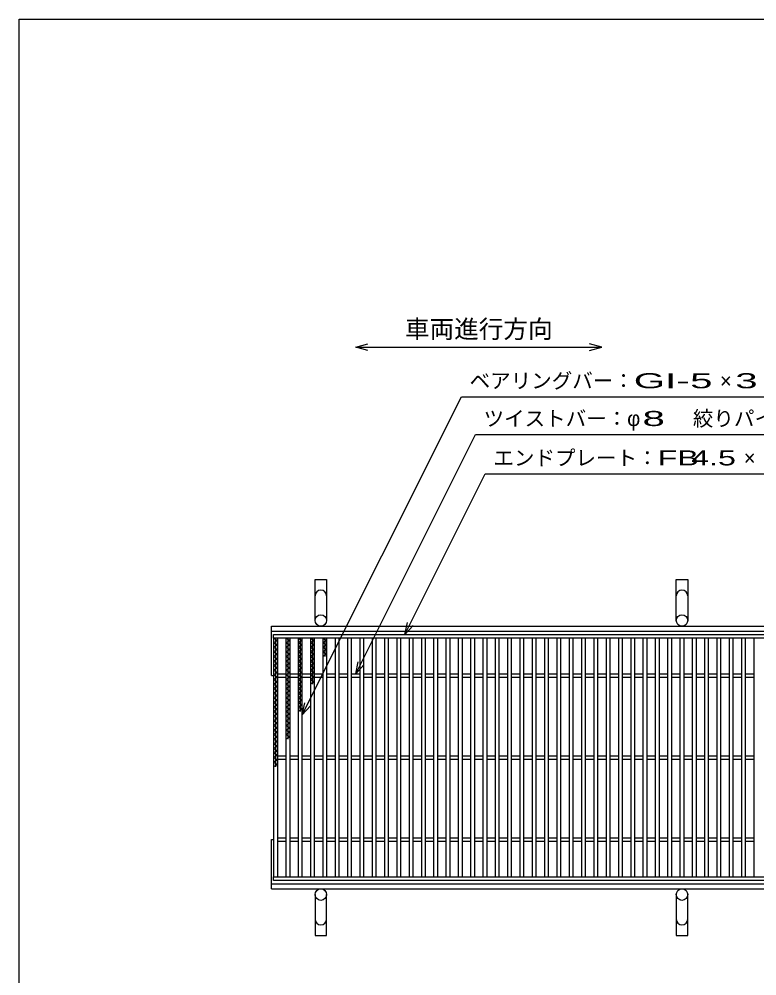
# Model space of a CAD drawing. Units: millimetres, scale not verified. Extents: x -1820 to 1736, y -1282 to 1048.
# Drawn here: x -1724 to -825, y -117 to 1048 of the extents above; entities that cross this region are included whole.
import ezdxf
from ezdxf.enums import TextEntityAlignment as Align

# ---------------------------------------------------------------- set-up
doc = ezdxf.new("R2010")
doc.units = ezdxf.units.MM
doc.header["$LTSCALE"] = 10
for name, color, linetype, lineweight in [('0_2', 150, 'Continuous', 25), ('16', 3, 'Continuous', 25), ('19', 6, 'Continuous', 25), ('22', 4, 'Continuous', 25)]:
    doc.layers.add(name, color=color, linetype=linetype, lineweight=lineweight)
doc.styles.add('ベクトル', font='')
doc.styles.get('ベクトル').set_extended_font_data('ベクトル')

msp = doc.modelspace()

# ---------------------------------------------------------------- linework, layer by layer
at = {"layer": '0_2'}
for p, q in [((-1724, -1151.5), (-1724, 1048.5)), ((-1724, 1048.5), (1736, 1048.5))]:
    msp.add_line(p, q, dxfattribs=at)
at = {"layer": '16'}
for p, q in [((-1414, 299), (-419, 299)), ((-1414, 294.5), (-1414, 299)), ((-419, 294.5), (-1414, 294.5)), ((-1414, 294.5), (-1414, 3.5)), ((-1409, 294.5), (-1414, 294.5)), ((-1414, 294.5), (-1409, 291.7)), ((-1409, 291.7), (-1414, 288.9)), ((-1411.5, 294.5), (-1411.5, 137.7)), ((-1409, 3.5), (-1409, 294.5)), ((-1399, 294.5), (-1399, 3.5)), ((-1394, 294.5), (-1399, 294.5)), ((-1399, 294.5), (-1394, 291.7)), ((-1394, 291.7), (-1399, 288.9)), ((-1396.5, 294.5), (-1396.5, 171.3)), ((-1394, 3.5), (-1394, 294.5)), ((-1384, 294.5), (-1384, 3.5)), ((-1379, 294.5), (-1384, 294.5)), ((-1384, 294.5), (-1379, 291.7)), ((-1379, 291.7), (-1384, 288.9)), ((-1381.5, 294.5), (-1381.5, 204.9)), ((-1379, 3.5), (-1379, 294.5)), ((-1369, 294.5), (-1369, 3.5)), ((-1364, 294.5), (-1369, 294.5)), ((-1369, 294.5), (-1364, 291.7)), ((-1364, 291.7), (-1369, 288.9)), ((-1366.5, 294.5), (-1366.5, 238.5)), ((-1364, 3.5), (-1364, 294.5)), ((-1354, 294.5), (-1354, 3.5)), ((-1349, 294.5), (-1354, 294.5)), ((-1354, 294.5), (-1349, 291.7)), ((-1349, 291.7), (-1354, 288.9)), ((-1351.5, 294.5), (-1351.5, 272.1)), ((-1349, 3.5), (-1349, 294.5)), ((-1339, 294.5), (-1339, 3.5)), ((-1334, 294.5), (-1339, 294.5)), ((-1334, 3.5), (-1334, 294.5)), ((-1324, 294.5), (-1324, 3.5)), ((-1319, 294.5), (-1324, 294.5)), ((-1319, 3.5), (-1319, 294.5)), ((-1309, 294.5), (-1309, 3.5)), ((-1304, 294.5), (-1309, 294.5)), ((-1304, 3.5), (-1304, 294.5)), ((-1294, 294.5), (-1294, 3.5)), ((-1289, 294.5), (-1294, 294.5)), ((-1289, 3.5), (-1289, 294.5)), ((-1279, 294.5), (-1279, 3.5)), ((-1274, 294.5), (-1279, 294.5)), ((-1274, 3.5), (-1274, 294.5)), ((-1264, 294.5), (-1264, 3.5)), ((-1259, 294.5), (-1264, 294.5)), ((-1259, 3.5), (-1259, 294.5)), ((-1249, 294.5), (-1249, 3.5)), ((-1244, 294.5), (-1249, 294.5)), ((-1244, 3.5), (-1244, 294.5)), ((-1234, 294.5), (-1234, 3.5)), ((-1229, 294.5), (-1234, 294.5)), ((-1229, 3.5), (-1229, 294.5)), ((-1219, 294.5), (-1219, 3.5)), ((-1214, 294.5), (-1219, 294.5)), ((-1214, 3.5), (-1214, 294.5)), ((-1204, 294.5), (-1204, 3.5)), ((-1199, 294.5), (-1204, 294.5)), ((-1199, 3.5), (-1199, 294.5)), ((-1189, 294.5), (-1189, 3.5)), ((-1184, 294.5), (-1189, 294.5)), ((-1184, 3.5), (-1184, 294.5)), ((-1174, 294.5), (-1174, 3.5)), ((-1169, 294.5), (-1174, 294.5)), ((-1169, 3.5), (-1169, 294.5)), ((-1159, 294.5), (-1159, 3.5)), ((-1154, 294.5), (-1159, 294.5)), ((-1154, 3.5), (-1154, 294.5)), ((-1144, 294.5), (-1144, 3.5)), ((-1139, 294.5), (-1144, 294.5)), ((-1139, 3.5), (-1139, 294.5)), ((-1129, 294.5), (-1129, 3.5)), ((-1124, 294.5), (-1129, 294.5)), ((-1124, 3.5), (-1124, 294.5)), ((-1114, 294.5), (-1114, 3.5)), ((-1109, 294.5), (-1114, 294.5)), ((-1109, 3.5), (-1109, 294.5)), ((-1099, 294.5), (-1099, 3.5)), ((-1094, 294.5), (-1099, 294.5)), ((-1094, 3.5), (-1094, 294.5)), ((-1084, 294.5), (-1084, 3.5)), ((-1079, 294.5), (-1084, 294.5)), ((-1079, 3.5), (-1079, 294.5)), ((-1069, 294.5), (-1069, 3.5)), ((-1064, 294.5), (-1069, 294.5)), ((-1064, 3.5), (-1064, 294.5)), ((-1054, 294.5), (-1054, 3.5)), ((-1049, 294.5), (-1054, 294.5)), ((-1049, 3.5), (-1049, 294.5)), ((-1039, 294.5), (-1039, 3.5)), ((-1034, 294.5), (-1039, 294.5)), ((-1034, 3.5), (-1034, 294.5)), ((-1024, 294.5), (-1024, 3.5)), ((-1019, 294.5), (-1024, 294.5)), ((-1019, 3.5), (-1019, 294.5)), ((-1009, 294.5), (-1009, 3.5)), ((-1004, 294.5), (-1009, 294.5)), ((-1004, 3.5), (-1004, 294.5)), ((-994, 294.5), (-994, 3.5)), ((-989, 294.5), (-994, 294.5)), ((-989, 3.5), (-989, 294.5)), ((-979, 294.5), (-979, 3.5)), ((-974, 294.5), (-979, 294.5)), ((-974, 3.5), (-974, 294.5)), ((-964, 294.5), (-964, 3.5)), ((-959, 294.5), (-964, 294.5)), ((-959, 3.5), (-959, 294.5)), ((-949, 294.5), (-949, 3.5)), ((-944, 294.5), (-949, 294.5)), ((-944, 3.5), (-944, 294.5)), ((-934, 294.5), (-934, 3.5)), ((-929, 294.5), (-934, 294.5)), ((-929, 3.5), (-929, 294.5)), ((-919, 294.5), (-919, 3.5)), ((-914, 294.5), (-919, 294.5)), ((-914, 3.5), (-914, 294.5)), ((-904, 294.5), (-904, 3.5)), ((-899, 294.5), (-904, 294.5)), ((-899, 3.5), (-899, 294.5)), ((-889, 294.5), (-889, 3.5)), ((-884, 294.5), (-889, 294.5)), ((-884, 3.5), (-884, 294.5)), ((-874, 294.5), (-874, 3.5)), ((-869, 294.5), (-874, 294.5)), ((-869, 3.5), (-869, 294.5)), ((-859, 294.5), (-859, 3.5)), ((-854, 294.5), (-859, 294.5)), ((-854, 3.5), (-854, 294.5)), ((-844, 294.5), (-844, 3.5)), ((-839, 294.5), (-844, 294.5)), ((-839, 3.5), (-839, 294.5)), ((-829, 294.5), (-829, 3.5)), ((-824, 294.5), (-829, 294.5)), ((-1414, 288.9), (-1409, 286.1)), ((-1409, 286.1), (-1414, 283.3)), ((-1414, 283.3), (-1409, 280.5)), ((-1409, 280.5), (-1414, 277.7)), ((-1399, 288.9), (-1394, 286.1)), ((-1394, 286.1), (-1399, 283.3)), ((-1399, 283.3), (-1394, 280.5)), ((-1394, 280.5), (-1399, 277.7)), ((-1384, 288.9), (-1379, 286.1)), ((-1379, 286.1), (-1384, 283.3)), ((-1384, 283.3), (-1379, 280.5)), ((-1379, 280.5), (-1384, 277.7)), ((-1369, 288.9), (-1364, 286.1)), ((-1364, 286.1), (-1369, 283.3)), ((-1369, 283.3), (-1364, 280.5)), ((-1364, 280.5), (-1369, 277.7)), ((-1354, 288.9), (-1349, 286.1)), ((-1349, 286.1), (-1354, 283.3)), ((-1354, 283.3), (-1349, 280.5)), ((-1349, 280.5), (-1354, 277.7)), ((-1414, 277.7), (-1409, 274.9)), ((-1409, 274.9), (-1414, 272.1)), ((-1414, 272.1), (-1409, 269.3)), ((-1409, 269.3), (-1414, 266.5)), ((-1399, 277.7), (-1394, 274.9)), ((-1394, 274.9), (-1399, 272.1)), ((-1399, 272.1), (-1394, 269.3)), ((-1394, 269.3), (-1399, 266.5)), ((-1384, 277.7), (-1379, 274.9)), ((-1379, 274.9), (-1384, 272.1)), ((-1384, 272.1), (-1379, 269.3)), ((-1379, 269.3), (-1384, 266.5)), ((-1369, 277.7), (-1364, 274.9)), ((-1364, 274.9), (-1369, 272.1)), ((-1369, 272.1), (-1364, 269.3)), ((-1364, 269.3), (-1369, 266.5)), ((-1354, 277.7), (-1349, 274.9)), ((-1349, 274.9), (-1354, 272.1)), ((-1414, 266.5), (-1409, 263.7)), ((-1409, 263.7), (-1414, 260.9)), ((-1414, 260.9), (-1409, 258.1)), ((-1409, 258.1), (-1414, 255.3)), ((-1399, 266.5), (-1394, 263.7)), ((-1394, 263.7), (-1399, 260.9)), ((-1399, 260.9), (-1394, 258.1)), ((-1394, 258.1), (-1399, 255.3)), ((-1384, 266.5), (-1379, 263.7)), ((-1379, 263.7), (-1384, 260.9)), ((-1384, 260.9), (-1379, 258.1)), ((-1379, 258.1), (-1384, 255.3)), ((-1369, 266.5), (-1364, 263.7)), ((-1364, 263.7), (-1369, 260.9)), ((-1369, 260.9), (-1364, 258.1)), ((-1364, 258.1), (-1369, 255.3)), ((-1414, 255.3), (-1409, 252.5)), ((-1409, 252.5), (-1414, 249.7)), ((-1414, 249.7), (-1409, 246.9)), ((-1409, 246.9), (-1414, 244.1)), ((-1409, 251), (-1399, 251)), ((-1409, 247), (-1399, 247)), ((-1399, 255.3), (-1394, 252.5)), ((-1394, 252.5), (-1399, 249.7)), ((-1399, 249.7), (-1394, 246.9)), ((-1394, 246.9), (-1399, 244.1)), ((-1394, 251), (-1384, 251)), ((-1394, 247), (-1384, 247)), ((-1384, 255.3), (-1379, 252.5)), ((-1379, 252.5), (-1384, 249.7)), ((-1384, 249.7), (-1379, 246.9)), ((-1379, 246.9), (-1384, 244.1)), ((-1379, 251), (-1369, 251)), ((-1379, 247), (-1369, 247)), ((-1369, 255.3), (-1364, 252.5)), ((-1364, 252.5), (-1369, 249.7)), ((-1369, 249.7), (-1364, 246.9)), ((-1364, 246.9), (-1369, 244.1)), ((-1364, 251), (-1354, 251)), ((-1364, 247), (-1354, 247)), ((-1349, 251), (-1339, 251)), ((-1349, 247), (-1339, 247)), ((-1334, 251), (-1324, 251)), ((-1334, 247), (-1324, 247)), ((-1319, 251), (-1309, 251)), ((-1319, 247), (-1309, 247)), ((-1304, 251), (-1294, 251)), ((-1304, 247), (-1294, 247)), ((-1289, 251), (-1279, 251)), ((-1289, 247), (-1279, 247)), ((-1274, 251), (-1264, 251)), ((-1274, 247), (-1264, 247)), ((-1259, 251), (-1249, 251)), ((-1259, 247), (-1249, 247)), ((-1244, 251), (-1234, 251)), ((-1244, 247), (-1234, 247)), ((-1229, 251), (-1219, 251)), ((-1229, 247), (-1219, 247)), ((-1214, 251), (-1204, 251)), ((-1214, 247), (-1204, 247)), ((-1199, 251), (-1189, 251)), ((-1199, 247), (-1189, 247)), ((-1184, 251), (-1174, 251)), ((-1184, 247), (-1174, 247)), ((-1169, 251), (-1159, 251)), ((-1169, 247), (-1159, 247)), ((-1154, 251), (-1144, 251)), ((-1154, 247), (-1144, 247)), ((-1139, 251), (-1129, 251)), ((-1139, 247), (-1129, 247)), ((-1124, 251), (-1114, 251)), ((-1124, 247), (-1114, 247)), ((-1109, 251), (-1099, 251)), ((-1109, 247), (-1099, 247)), ((-1094, 251), (-1084, 251)), ((-1094, 247), (-1084, 247)), ((-1079, 251), (-1069, 251)), ((-1079, 247), (-1069, 247)), ((-1064, 251), (-1054, 251)), ((-1064, 247), (-1054, 247)), ((-1049, 251), (-1039, 251)), ((-1049, 247), (-1039, 247)), ((-1034, 251), (-1024, 251)), ((-1034, 247), (-1024, 247)), ((-1019, 251), (-1009, 251)), ((-1019, 247), (-1009, 247)), ((-1004, 251), (-994, 251)), ((-1004, 247), (-994, 247)), ((-989, 251), (-979, 251)), ((-989, 247), (-979, 247)), ((-974, 251), (-964, 251)), ((-974, 247), (-964, 247)), ((-959, 251), (-949, 251)), ((-959, 247), (-949, 247)), ((-944, 251), (-934, 251)), ((-944, 247), (-934, 247)), ((-929, 251), (-919, 251)), ((-929, 247), (-919, 247)), ((-914, 251), (-904, 251)), ((-914, 247), (-904, 247)), ((-899, 251), (-889, 251)), ((-899, 247), (-889, 247)), ((-884, 251), (-874, 251)), ((-884, 247), (-874, 247)), ((-869, 251), (-859, 251)), ((-869, 247), (-859, 247)), ((-854, 251), (-844, 251)), ((-854, 247), (-844, 247)), ((-839, 251), (-829, 251)), ((-839, 247), (-829, 247)), ((-1414, 244.1), (-1409, 241.3)), ((-1409, 241.3), (-1414, 238.5)), ((-1414, 238.5), (-1409, 235.7)), ((-1409, 235.7), (-1414, 232.9)), ((-1399, 244.1), (-1394, 241.3)), ((-1394, 241.3), (-1399, 238.5)), ((-1399, 238.5), (-1394, 235.7)), ((-1394, 235.7), (-1399, 232.9)), ((-1384, 244.1), (-1379, 241.3)), ((-1379, 241.3), (-1384, 238.5)), ((-1384, 238.5), (-1379, 235.7)), ((-1379, 235.7), (-1384, 232.9)), ((-1369, 244.1), (-1364, 241.3)), ((-1364, 241.3), (-1369, 238.5)), ((-1414, 232.9), (-1409, 230.1)), ((-1409, 230.1), (-1414, 227.3)), ((-1414, 227.3), (-1409, 224.5)), ((-1409, 224.5), (-1414, 221.7)), ((-1414, 221.7), (-1409, 218.9)), ((-1399, 232.9), (-1394, 230.1)), ((-1394, 230.1), (-1399, 227.3)), ((-1399, 227.3), (-1394, 224.5)), ((-1394, 224.5), (-1399, 221.7)), ((-1399, 221.7), (-1394, 218.9)), ((-1384, 232.9), (-1379, 230.1)), ((-1379, 230.1), (-1384, 227.3)), ((-1384, 227.3), (-1379, 224.5)), ((-1379, 224.5), (-1384, 221.7)), ((-1384, 221.7), (-1379, 218.9)), ((-1409, 218.9), (-1414, 216.1)), ((-1414, 216.1), (-1409, 213.3)), ((-1409, 213.3), (-1414, 210.5)), ((-1414, 210.5), (-1409, 207.7)), ((-1394, 218.9), (-1399, 216.1)), ((-1399, 216.1), (-1394, 213.3)), ((-1394, 213.3), (-1399, 210.5)), ((-1399, 210.5), (-1394, 207.7)), ((-1379, 218.9), (-1384, 216.1)), ((-1384, 216.1), (-1379, 213.3)), ((-1379, 213.3), (-1384, 210.5)), ((-1384, 210.5), (-1379, 207.7)), ((-1409, 207.7), (-1414, 204.9)), ((-1414, 204.9), (-1409, 202.1)), ((-1409, 202.1), (-1414, 199.3)), ((-1414, 199.3), (-1409, 196.5)), ((-1394, 207.7), (-1399, 204.9)), ((-1399, 204.9), (-1394, 202.1)), ((-1394, 202.1), (-1399, 199.3)), ((-1399, 199.3), (-1394, 196.5)), ((-1379, 207.7), (-1384, 204.9)), ((-1409, 196.5), (-1414, 193.7)), ((-1414, 193.7), (-1409, 190.9)), ((-1409, 190.9), (-1414, 188.1)), ((-1414, 188.1), (-1409, 185.3)), ((-1394, 196.5), (-1399, 193.7)), ((-1399, 193.7), (-1394, 190.9)), ((-1394, 190.9), (-1399, 188.1)), ((-1399, 188.1), (-1394, 185.3)), ((-1409, 185.3), (-1414, 182.5)), ((-1414, 182.5), (-1409, 179.7)), ((-1409, 179.7), (-1414, 176.9)), ((-1414, 176.9), (-1409, 174.1)), ((-1394, 185.3), (-1399, 182.5)), ((-1399, 182.5), (-1394, 179.7)), ((-1394, 179.7), (-1399, 176.9)), ((-1399, 176.9), (-1394, 174.1)), ((-1409, 174.1), (-1414, 171.3)), ((-1414, 171.3), (-1409, 168.5)), ((-1409, 168.5), (-1414, 165.7)), ((-1414, 165.7), (-1409, 162.9)), ((-1394, 174.1), (-1399, 171.3)), ((-1409, 162.9), (-1414, 160.1)), ((-1414, 160.1), (-1409, 157.3)), ((-1409, 157.3), (-1414, 154.5)), ((-1414, 154.5), (-1409, 151.7)), ((-1409, 151.7), (-1414, 148.9)), ((-1414, 148.9), (-1409, 146.1)), ((-1409, 146.1), (-1414, 143.3)), ((-1414, 143.3), (-1409, 140.5)), ((-1409, 140.5), (-1414, 137.7)), ((-1409, 151), (-1399, 151)), ((-1409, 147), (-1399, 147)), ((-1394, 151), (-1384, 151)), ((-1394, 147), (-1384, 147)), ((-1379, 151), (-1369, 151)), ((-1379, 147), (-1369, 147)), ((-1364, 151), (-1354, 151)), ((-1364, 147), (-1354, 147)), ((-1349, 151), (-1339, 151)), ((-1349, 147), (-1339, 147)), ((-1334, 151), (-1324, 151)), ((-1334, 147), (-1324, 147)), ((-1319, 151), (-1309, 151)), ((-1319, 147), (-1309, 147)), ((-1304, 151), (-1294, 151)), ((-1304, 147), (-1294, 147)), ((-1289, 151), (-1279, 151)), ((-1289, 147), (-1279, 147)), ((-1274, 151), (-1264, 151)), ((-1274, 147), (-1264, 147)), ((-1259, 151), (-1249, 151)), ((-1259, 147), (-1249, 147)), ((-1244, 151), (-1234, 151)), ((-1244, 147), (-1234, 147)), ((-1229, 151), (-1219, 151)), ((-1229, 147), (-1219, 147)), ((-1214, 151), (-1204, 151)), ((-1214, 147), (-1204, 147)), ((-1199, 151), (-1189, 151)), ((-1199, 147), (-1189, 147)), ((-1184, 151), (-1174, 151)), ((-1184, 147), (-1174, 147)), ((-1169, 151), (-1159, 151)), ((-1169, 147), (-1159, 147)), ((-1154, 151), (-1144, 151)), ((-1154, 147), (-1144, 147)), ((-1139, 151), (-1129, 151)), ((-1139, 147), (-1129, 147)), ((-1124, 151), (-1114, 151)), ((-1124, 147), (-1114, 147)), ((-1109, 151), (-1099, 151)), ((-1109, 147), (-1099, 147)), ((-1094, 151), (-1084, 151)), ((-1094, 147), (-1084, 147)), ((-1079, 151), (-1069, 151)), ((-1079, 147), (-1069, 147)), ((-1064, 151), (-1054, 151)), ((-1064, 147), (-1054, 147)), ((-1049, 151), (-1039, 151)), ((-1049, 147), (-1039, 147)), ((-1034, 151), (-1024, 151)), ((-1034, 147), (-1024, 147)), ((-1019, 151), (-1009, 151)), ((-1019, 147), (-1009, 147)), ((-1004, 151), (-994, 151)), ((-1004, 147), (-994, 147)), ((-989, 151), (-979, 151)), ((-989, 147), (-979, 147)), ((-974, 151), (-964, 151)), ((-974, 147), (-964, 147)), ((-959, 151), (-949, 151)), ((-959, 147), (-949, 147)), ((-944, 151), (-934, 151)), ((-944, 147), (-934, 147)), ((-929, 151), (-919, 151)), ((-929, 147), (-919, 147)), ((-914, 151), (-904, 151)), ((-914, 147), (-904, 147)), ((-899, 151), (-889, 151)), ((-899, 147), (-889, 147)), ((-884, 151), (-874, 151)), ((-884, 147), (-874, 147)), ((-869, 151), (-859, 151)), ((-869, 147), (-859, 147)), ((-854, 151), (-844, 151)), ((-854, 147), (-844, 147)), ((-839, 151), (-829, 151)), ((-839, 147), (-829, 147)), ((-1409, 51), (-1399, 51)), ((-1409, 47), (-1399, 47)), ((-1394, 51), (-1384, 51)), ((-1394, 47), (-1384, 47)), ((-1379, 51), (-1369, 51)), ((-1379, 47), (-1369, 47)), ((-1364, 51), (-1354, 51)), ((-1364, 47), (-1354, 47)), ((-1349, 51), (-1339, 51)), ((-1349, 47), (-1339, 47)), ((-1334, 51), (-1324, 51)), ((-1334, 47), (-1324, 47)), ((-1319, 51), (-1309, 51)), ((-1319, 47), (-1309, 47)), ((-1304, 51), (-1294, 51)), ((-1304, 47), (-1294, 47)), ((-1289, 51), (-1279, 51)), ((-1289, 47), (-1279, 47)), ((-1274, 51), (-1264, 51)), ((-1274, 47), (-1264, 47)), ((-1259, 51), (-1249, 51)), ((-1259, 47), (-1249, 47)), ((-1244, 51), (-1234, 51)), ((-1244, 47), (-1234, 47)), ((-1229, 51), (-1219, 51)), ((-1229, 47), (-1219, 47)), ((-1214, 51), (-1204, 51)), ((-1214, 47), (-1204, 47)), ((-1199, 51), (-1189, 51)), ((-1199, 47), (-1189, 47)), ((-1184, 51), (-1174, 51)), ((-1184, 47), (-1174, 47)), ((-1169, 51), (-1159, 51)), ((-1169, 47), (-1159, 47)), ((-1154, 51), (-1144, 51)), ((-1154, 47), (-1144, 47)), ((-1139, 51), (-1129, 51)), ((-1139, 47), (-1129, 47)), ((-1124, 51), (-1114, 51)), ((-1124, 47), (-1114, 47)), ((-1109, 51), (-1099, 51)), ((-1109, 47), (-1099, 47)), ((-1094, 51), (-1084, 51)), ((-1094, 47), (-1084, 47)), ((-1079, 51), (-1069, 51)), ((-1079, 47), (-1069, 47)), ((-1064, 51), (-1054, 51)), ((-1064, 47), (-1054, 47)), ((-1049, 51), (-1039, 51)), ((-1049, 47), (-1039, 47)), ((-1034, 51), (-1024, 51)), ((-1034, 47), (-1024, 47)), ((-1019, 51), (-1009, 51)), ((-1019, 47), (-1009, 47)), ((-1004, 51), (-994, 51)), ((-1004, 47), (-994, 47)), ((-989, 51), (-979, 51)), ((-989, 47), (-979, 47)), ((-974, 51), (-964, 51)), ((-974, 47), (-964, 47)), ((-959, 51), (-949, 51)), ((-959, 47), (-949, 47)), ((-944, 51), (-934, 51)), ((-944, 47), (-934, 47)), ((-929, 51), (-919, 51)), ((-929, 47), (-919, 47)), ((-914, 51), (-904, 51)), ((-914, 47), (-904, 47)), ((-899, 51), (-889, 51)), ((-899, 47), (-889, 47)), ((-884, 51), (-874, 51)), ((-884, 47), (-874, 47)), ((-869, 51), (-859, 51)), ((-869, 47), (-859, 47)), ((-854, 51), (-844, 51)), ((-854, 47), (-844, 47)), ((-839, 51), (-829, 51)), ((-839, 47), (-829, 47)), ((-1414, 3.5), (-419, 3.5)), ((-1414, -1), (-1414, 3.5)), ((-1414, 3.5), (-1409, 3.5)), ((-1399, 3.5), (-1394, 3.5)), ((-1384, 3.5), (-1379, 3.5)), ((-1369, 3.5), (-1364, 3.5)), ((-1354, 3.5), (-1349, 3.5)), ((-1339, 3.5), (-1334, 3.5)), ((-1324, 3.5), (-1319, 3.5)), ((-1309, 3.5), (-1304, 3.5)), ((-1294, 3.5), (-1289, 3.5)), ((-1279, 3.5), (-1274, 3.5)), ((-1264, 3.5), (-1259, 3.5)), ((-1249, 3.5), (-1244, 3.5)), ((-1234, 3.5), (-1229, 3.5)), ((-1219, 3.5), (-1214, 3.5)), ((-1204, 3.5), (-1199, 3.5)), ((-1189, 3.5), (-1184, 3.5)), ((-1174, 3.5), (-1169, 3.5)), ((-1159, 3.5), (-1154, 3.5)), ((-1144, 3.5), (-1139, 3.5)), ((-1129, 3.5), (-1124, 3.5)), ((-1114, 3.5), (-1109, 3.5)), ((-1099, 3.5), (-1094, 3.5)), ((-1084, 3.5), (-1079, 3.5)), ((-1069, 3.5), (-1064, 3.5)), ((-1054, 3.5), (-1049, 3.5)), ((-1039, 3.5), (-1034, 3.5)), ((-1024, 3.5), (-1019, 3.5)), ((-1009, 3.5), (-1004, 3.5)), ((-994, 3.5), (-989, 3.5)), ((-979, 3.5), (-974, 3.5)), ((-964, 3.5), (-959, 3.5)), ((-949, 3.5), (-944, 3.5)), ((-934, 3.5), (-929, 3.5)), ((-919, 3.5), (-914, 3.5)), ((-904, 3.5), (-899, 3.5)), ((-889, 3.5), (-884, 3.5)), ((-874, 3.5), (-869, 3.5)), ((-859, 3.5), (-854, 3.5)), ((-844, 3.5), (-839, 3.5)), ((-829, 3.5), (-824, 3.5)), ((-419, -1), (-1414, -1))]:
    msp.add_line(p, q, dxfattribs=at)
at = {"layer": '19'}
for p, q in [((-1363.5, 316), (-1363.5, 366)), ((-1363.5, 366), (-1349.5, 366)), ((-1349.5, 366), (-1349.5, 316)), ((-923.5, 316), (-923.5, 366)), ((-923.5, 366), (-909.5, 366)), ((-909.5, 366), (-909.5, 316)), ((-1416.5, 309), (-416.5, 309)), ((-1416.5, 249), (-1416.5, 309)), ((-1416.5, 303), (-416.5, 303)), ((-1416.5, 249), (-1414, 249)), ((-1416.5, -11), (-1416.5, 49)), ((-1416.5, 49), (-1414, 49)), ((-1416.5, -5), (-416.5, -5)), ((-1416.5, -11), (-416.5, -11)), ((-1363.5, -18), (-1363.5, -68)), ((-1349.5, -68), (-1349.5, -18)), ((-923.5, -18), (-923.5, -68)), ((-909.5, -68), (-909.5, -18)), ((-1363.5, -68), (-1349.5, -68)), ((-923.5, -68), (-909.5, -68))]:
    msp.add_line(p, q, dxfattribs=at)
for centre in [(-1356.5, 316), (-916.5, 316), (-1356.5, -18), (-916.5, -18)]:
    msp.add_circle(centre, 7, dxfattribs=at)
for centre, start, end in [((-1356.5, 346), 0, 180), ((-916.5, 346), 0, 180), ((-1356.5, -48), 180, 0), ((-916.5, -48), 180, 0)]:
    msp.add_arc(centre, 7, start, end, dxfattribs=at)
at = {"layer": '22'}
for p, q in [((-1314, 649), (-1299, 653)), ((-1014, 649), (-1029, 653)), ((-1299, 645), (-1314, 649)), ((-1314, 649), (-1014, 649)), ((-1029, 645), (-1014, 649)), ((-1379, 201), (-1185.2, 588.5)), ((-1185.2, 588.5), (-725.2, 588.5)), ((-1314, 251), (-1168.2, 542.5)), ((-1168.2, 542.5), (-728.2, 542.5)), ((-1254, 299), (-1156.2, 494.5)), ((-1156.2, 494.5), (-736.2, 494.5)), ((-1254, 299), (-1251, 313.6)), ((-1254, 299), (-1244, 310)), ((-1314, 251), (-1311, 265.6)), ((-1314, 251), (-1304, 262)), ((-1379, 201), (-1376, 215.6)), ((-1379, 201), (-1369, 212))]:
    msp.add_line(p, q, dxfattribs=at)

# ---------------------------------------------------------------- texts
at = {"layer": '22', "color": 2, "style": 'ベクトル'}
for s, height, p in [('車両進行方向', 21.99, (-1254, 671)), ('ベアリングバー：', 18.33, (-1175.2, 608)), ('×', 18.3, (-870.2, 608)), ('ツイストバー：', 18.33, (-1158.2, 562)), ('絞りパイプ', 18.33, (-903.2, 562)), ('φ', 18.3, (-983.2, 562)), ('エンドプレート：', 18.33, (-1146.2, 514)), ('×', 18.3, (-841.2, 514))]:
    msp.add_text(s, height=height, dxfattribs=at).set_placement(p, align=Align.MIDDLE_LEFT)
for s, width, p in [('GI-', 2, (-975.2, 608)), (' 5 ', 2, (-920.2, 608)), (' 3 ', 2, (-865.2, 608)), (' 8 ', 2, (-978.2, 562)), ('FB', 1.6, (-946.2, 514)), (' 4.5 ', 1.6, (-916.2, 514))]:
    msp.add_text(s, height=18.33, dxfattribs=dict(at, width=width)).set_placement(p, align=Align.MIDDLE_LEFT)

doc.saveas('drawing.dxf')
